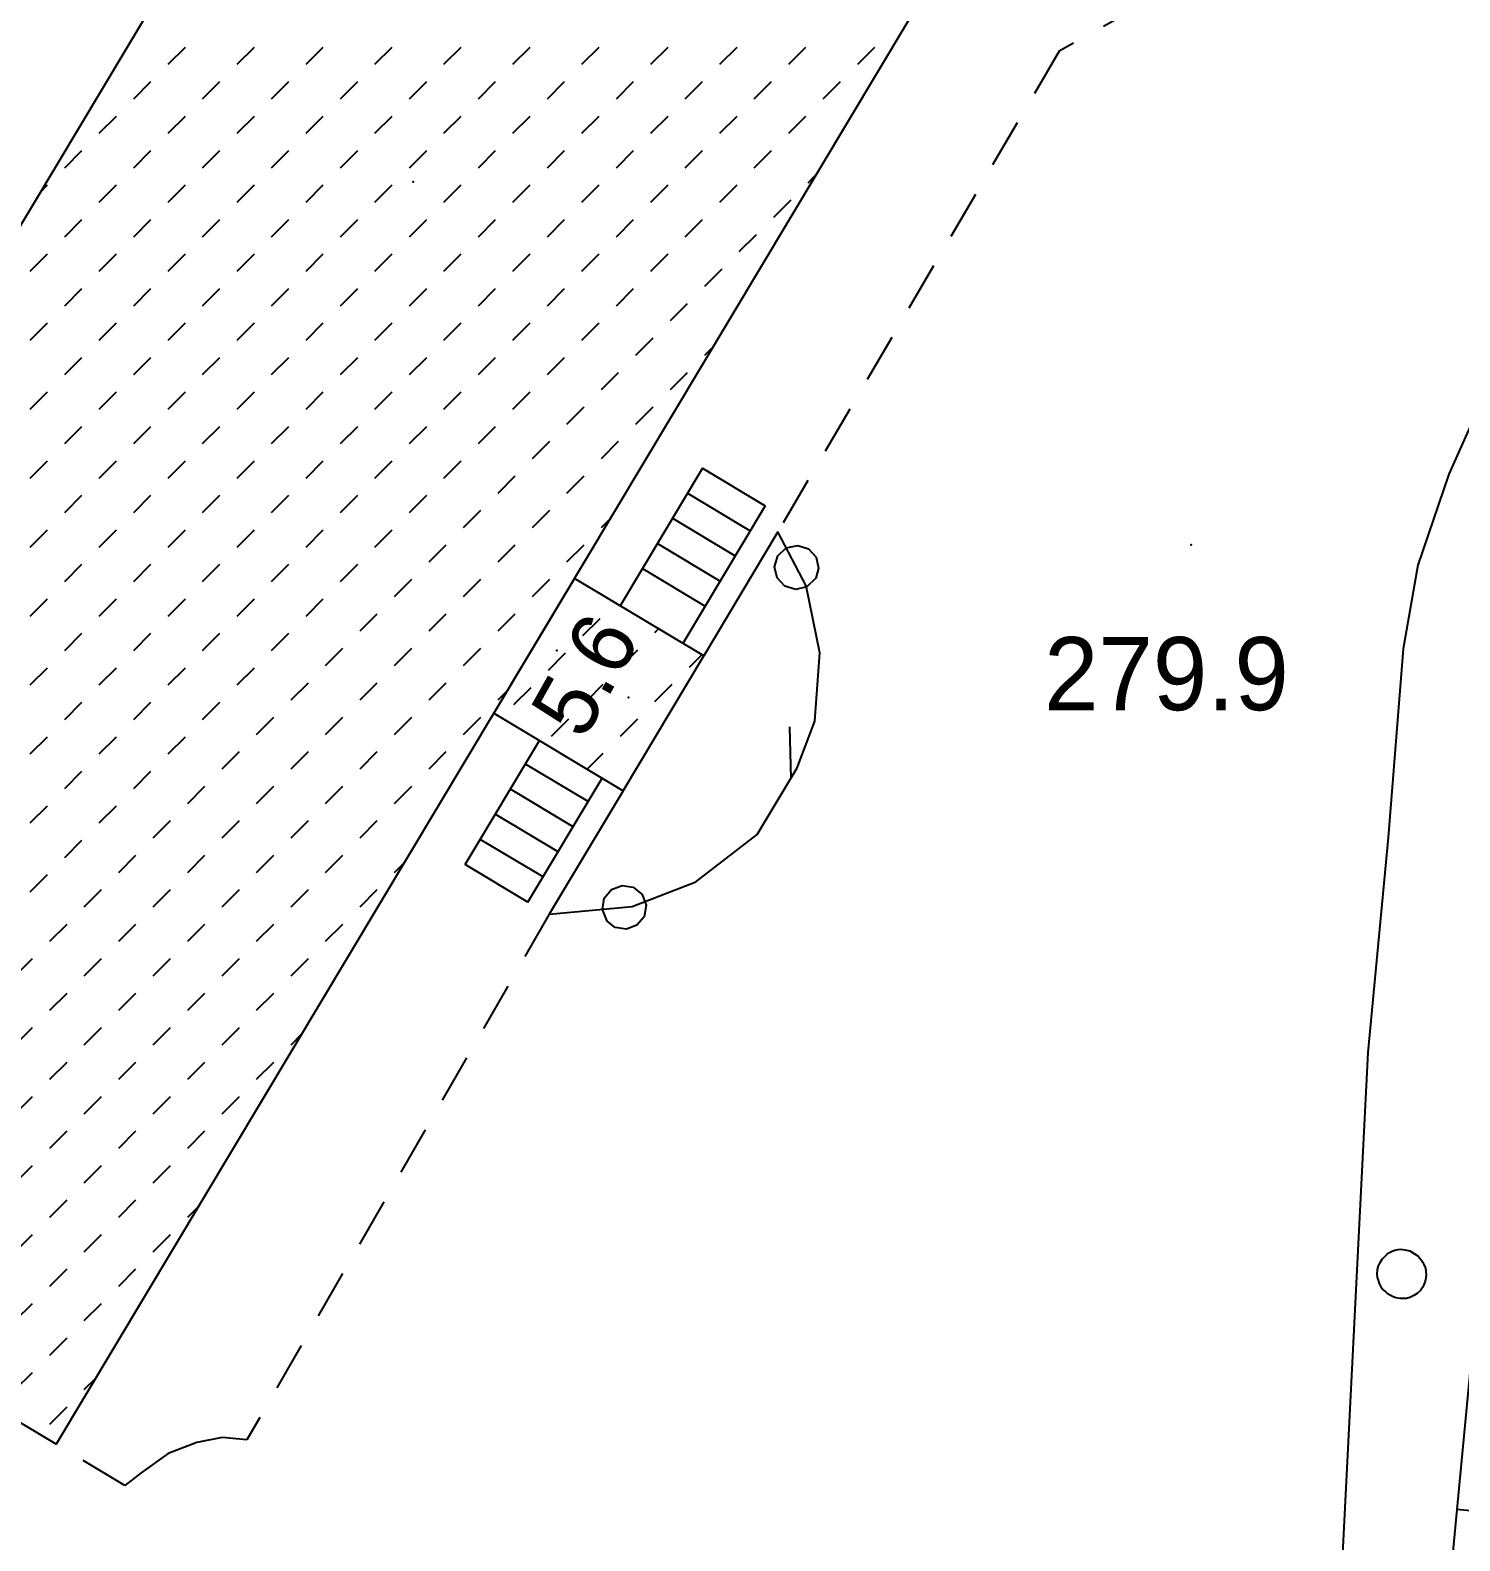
# Model space of a CAD drawing. Extents: x 1518652 to 1519378, y 5069750 to 5070202.
# Drawn here: x 1518849.24 to 1518878.56, y 5069898.23 to 5069929.2 of the extents above; entities that cross this region are included whole.
import ezdxf

# ---------------------------------------------------------------- set-up
doc = ezdxf.new("R2010")
doc.units = 0
doc.header["$MEASUREMENT"] = 0
doc.linetypes.add('L02', pattern=[18, 4, -0.5, -0.5, 4, 4, -0.5, -0.5, 4])
doc.linetypes.add('L10', pattern=[1.7, 1, -0.7])
for name, color, linetype in [('2310_SU', 2, 'Continuous'), ('2321_PEDmarciap', 1, 'L10'), ('3046_SCALE', 1, 'Continuous'), ('3047_GRADINI', 6, 'Continuous'), ('3055_SIEPI', 1, 'L02'), ('3415_EDInuffici', 3, 'Continuous'), ('5100_ALBERO', 1, 'Continuous'), ('7111_SCARciglio', 1, 'Continuous'), ('7113_SCARvest', 6, 'Continuous'), ('8321_PQTerra', 2, 'Continuous'), ('8322_Qmpiede', 2, 'Continuous'), ('8324_altezza', 1, 'Continuous'), ('SCM_Campiture', 1, 'Continuous')]:
    doc.layers.add(name, color=color, linetype=linetype)
doc.styles.add('Style00', font='Leroy', dxfattribs={"height": 0.2})

# ---------------------------------------------------------------- blocks, each defined once
blk = doc.blocks.new('S37')
at = {"linetype": 'Continuous'}
for p, q in [((-0.785, 0.604), (-0.677, 0.711)), ((-0.677, 0.711), (-0.582, 0.801)), ((-0.582, 0.801), (-0.487, 0.873)), ((-0.487, 0.873), (-0.369, 0.933)), ((-0.369, 0.933), (-0.257, 0.974)), ((-0.257, 0.974), (-0.128, 0.992)), ((-0.128, 0.992), (-0.011, 1.004)), ((-0.011, 1.004), (0.152, 0.99)), ((0.152, 0.99), (0.349, 0.94)), ((0.349, 0.94), (0.55, 0.824)), ((0.55, 0.824), (0.677, 0.735)), ((0.677, 0.735), (0.773, 0.624)), ((0.773, 0.624), (0.869, 0.496)), ((-0.986, -0.012), (-0.97, 0.17)), ((-0.97, 0.17), (-0.931, 0.328)), ((-0.931, 0.328), (-0.87, 0.467)), ((-0.87, 0.467), (-0.785, 0.604)), ((0.869, 0.496), (0.931, 0.386)), ((0.931, 0.386), (0.992, 0.23)), ((0.992, 0.23), (1.012, 0.087)), ((1.012, 0.087), (1.027, -0.031)), ((-0.971, -0.148), (-0.986, -0.012)), ((-0.939, -0.262), (-0.971, -0.148)), ((-0.895, -0.4), (-0.939, -0.262)), ((-0.84, -0.509), (-0.895, -0.4)), ((-0.778, -0.612), (-0.84, -0.509)), ((-0.663, -0.712), (-0.778, -0.612)), ((0.874, -0.561), (0.784, -0.681)), ((0.929, -0.446), (0.874, -0.561)), ((0.98, -0.295), (0.929, -0.446)), ((1.006, -0.166), (0.98, -0.295)), ((1.027, -0.031), (1.006, -0.166)), ((-0.572, -0.799), (-0.663, -0.712)), ((-0.486, -0.868), (-0.572, -0.799)), ((-0.359, -0.933), (-0.486, -0.868)), ((-0.22, -0.981), (-0.359, -0.933)), ((-0.064, -1.012), (-0.22, -0.981)), ((0.07, -1.019), (-0.064, -1.012)), ((0.216, -1.014), (0.07, -1.019)), ((0.357, -0.967), (0.216, -1.014)), ((0.523, -0.887), (0.357, -0.967)), ((0.647, -0.81), (0.523, -0.887)), ((0.784, -0.681), (0.647, -0.81))]:
    blk.add_line(p, q, dxfattribs=at)
blk = doc.blocks.new('CAMP_28C48E2F')
at = {"layer": 'SCM_Campiture', "linetype": 'Continuous'}
for p, q in [((1518852.069, 5069928.504), (1518852.422, 5069928.857)), ((1518853.483, 5069928.504), (1518853.837, 5069928.857)), ((1518854.897, 5069928.504), (1518855.251, 5069928.857)), ((1518856.311, 5069928.504), (1518856.665, 5069928.857)), ((1518857.726, 5069928.504), (1518858.079, 5069928.857)), ((1518859.14, 5069928.504), (1518859.493, 5069928.857)), ((1518860.554, 5069928.504), (1518860.908, 5069928.857)), ((1518861.968, 5069928.504), (1518862.322, 5069928.857)), ((1518863.382, 5069928.504), (1518863.736, 5069928.857)), ((1518864.797, 5069928.504), (1518865.15, 5069928.857)), ((1518866.211, 5069928.504), (1518866.564, 5069928.857)), ((1518851.362, 5069927.796), (1518851.715, 5069928.15)), ((1518852.776, 5069927.796), (1518853.129, 5069928.15)), ((1518854.19, 5069927.796), (1518854.544, 5069928.15)), ((1518855.604, 5069927.796), (1518855.958, 5069928.15)), ((1518857.018, 5069927.796), (1518857.372, 5069928.15)), ((1518858.433, 5069927.796), (1518858.786, 5069928.15)), ((1518859.847, 5069927.796), (1518860.2, 5069928.15)), ((1518861.261, 5069927.796), (1518861.615, 5069928.15)), ((1518862.675, 5069927.796), (1518863.029, 5069928.15)), ((1518864.09, 5069927.796), (1518864.443, 5069928.15)), ((1518865.504, 5069927.796), (1518865.857, 5069928.15)), ((1518850.655, 5069927.089), (1518851.008, 5069927.443)), ((1518852.069, 5069927.089), (1518852.422, 5069927.443)), ((1518853.483, 5069927.089), (1518853.837, 5069927.443)), ((1518854.897, 5069927.089), (1518855.251, 5069927.443)), ((1518856.311, 5069927.089), (1518856.665, 5069927.443)), ((1518857.726, 5069927.089), (1518858.079, 5069927.443)), ((1518859.14, 5069927.089), (1518859.493, 5069927.443)), ((1518860.554, 5069927.089), (1518860.908, 5069927.443)), ((1518861.968, 5069927.089), (1518862.322, 5069927.443)), ((1518863.382, 5069927.089), (1518863.736, 5069927.443)), ((1518864.797, 5069927.089), (1518865.15, 5069927.443)), ((1518849.947, 5069926.382), (1518850.301, 5069926.736)), ((1518851.362, 5069926.382), (1518851.715, 5069926.736)), ((1518852.776, 5069926.382), (1518853.129, 5069926.736)), ((1518854.19, 5069926.382), (1518854.544, 5069926.736)), ((1518855.604, 5069926.382), (1518855.958, 5069926.736)), ((1518857.018, 5069926.382), (1518857.372, 5069926.736)), ((1518858.433, 5069926.382), (1518858.786, 5069926.736)), ((1518859.847, 5069926.382), (1518860.2, 5069926.736)), ((1518861.261, 5069926.382), (1518861.615, 5069926.736)), ((1518862.675, 5069926.382), (1518863.029, 5069926.736)), ((1518864.09, 5069926.382), (1518864.443, 5069926.736)), ((1518865.198, 5069926.076), (1518865.348, 5069926.227)), ((1518849.449, 5069925.884), (1518849.594, 5069926.029)), ((1518850.655, 5069925.675), (1518851.008, 5069926.029)), ((1518852.069, 5069925.675), (1518852.422, 5069926.029)), ((1518853.483, 5069925.675), (1518853.837, 5069926.029)), ((1518854.897, 5069925.675), (1518855.251, 5069926.029)), ((1518856.311, 5069925.675), (1518856.665, 5069926.029)), ((1518857.726, 5069925.675), (1518858.079, 5069926.029)), ((1518859.14, 5069925.675), (1518859.493, 5069926.029)), ((1518860.554, 5069925.675), (1518860.908, 5069926.029)), ((1518861.968, 5069925.675), (1518862.322, 5069926.029)), ((1518863.382, 5069925.675), (1518863.736, 5069926.029)), ((1518864.49, 5069925.369), (1518864.844, 5069925.723)), ((1518849.947, 5069924.968), (1518850.301, 5069925.322)), ((1518851.362, 5069924.968), (1518851.715, 5069925.322)), ((1518852.776, 5069924.968), (1518853.129, 5069925.322)), ((1518854.19, 5069924.968), (1518854.544, 5069925.322)), ((1518855.604, 5069924.968), (1518855.958, 5069925.322)), ((1518857.018, 5069924.968), (1518857.372, 5069925.322)), ((1518858.433, 5069924.968), (1518858.786, 5069925.322)), ((1518859.847, 5069924.968), (1518860.2, 5069925.322)), ((1518861.261, 5069924.968), (1518861.615, 5069925.322)), ((1518862.675, 5069924.968), (1518863.029, 5069925.322)), ((1518863.783, 5069924.662), (1518864.137, 5069925.015)), ((1518849.24, 5069924.261), (1518849.594, 5069924.614)), ((1518850.655, 5069924.261), (1518851.008, 5069924.614)), ((1518852.069, 5069924.261), (1518852.422, 5069924.614)), ((1518853.483, 5069924.261), (1518853.837, 5069924.614)), ((1518854.897, 5069924.261), (1518855.251, 5069924.614)), ((1518856.311, 5069924.261), (1518856.665, 5069924.614)), ((1518857.726, 5069924.261), (1518858.079, 5069924.614)), ((1518859.14, 5069924.261), (1518859.493, 5069924.614)), ((1518860.554, 5069924.261), (1518860.908, 5069924.614)), ((1518861.968, 5069924.261), (1518862.322, 5069924.614)), ((1518863.076, 5069923.955), (1518863.43, 5069924.308)), ((1518849.947, 5069923.554), (1518850.301, 5069923.907)), ((1518851.362, 5069923.554), (1518851.715, 5069923.907)), ((1518852.776, 5069923.554), (1518853.129, 5069923.907)), ((1518854.19, 5069923.554), (1518854.544, 5069923.907)), ((1518855.604, 5069923.554), (1518855.958, 5069923.907)), ((1518857.018, 5069923.554), (1518857.372, 5069923.907)), ((1518858.433, 5069923.554), (1518858.786, 5069923.907)), ((1518859.847, 5069923.554), (1518860.2, 5069923.907)), ((1518861.261, 5069923.554), (1518861.615, 5069923.907)), ((1518862.369, 5069923.248), (1518862.723, 5069923.601)), ((1518849.24, 5069922.847), (1518849.594, 5069923.2)), ((1518850.655, 5069922.847), (1518851.008, 5069923.2)), ((1518852.069, 5069922.847), (1518852.422, 5069923.2)), ((1518853.483, 5069922.847), (1518853.837, 5069923.2)), ((1518854.897, 5069922.847), (1518855.251, 5069923.2)), ((1518856.311, 5069922.847), (1518856.665, 5069923.2)), ((1518857.726, 5069922.847), (1518858.079, 5069923.2)), ((1518859.14, 5069922.847), (1518859.493, 5069923.2)), ((1518860.554, 5069922.847), (1518860.908, 5069923.2)), ((1518861.662, 5069922.541), (1518862.016, 5069922.894)), ((1518863.076, 5069922.541), (1518863.24, 5069922.704)), ((1518849.947, 5069922.14), (1518850.301, 5069922.493)), ((1518851.362, 5069922.14), (1518851.715, 5069922.493)), ((1518852.776, 5069922.14), (1518853.129, 5069922.493)), ((1518854.19, 5069922.14), (1518854.544, 5069922.493)), ((1518855.604, 5069922.14), (1518855.958, 5069922.493)), ((1518857.018, 5069922.14), (1518857.372, 5069922.493)), ((1518858.433, 5069922.14), (1518858.786, 5069922.493)), ((1518859.847, 5069922.14), (1518860.2, 5069922.493)), ((1518860.955, 5069921.833), (1518861.308, 5069922.187)), ((1518862.369, 5069921.833), (1518862.723, 5069922.187)), ((1518849.24, 5069921.433), (1518849.594, 5069921.786)), ((1518850.655, 5069921.433), (1518851.008, 5069921.786)), ((1518852.069, 5069921.433), (1518852.422, 5069921.786)), ((1518853.483, 5069921.433), (1518853.837, 5069921.786)), ((1518854.897, 5069921.433), (1518855.251, 5069921.786)), ((1518856.311, 5069921.433), (1518856.665, 5069921.786)), ((1518857.726, 5069921.433), (1518858.079, 5069921.786)), ((1518859.14, 5069921.433), (1518859.493, 5069921.786)), ((1518860.248, 5069921.126), (1518860.601, 5069921.48)), ((1518861.662, 5069921.126), (1518862.016, 5069921.48)), ((1518849.947, 5069920.725), (1518850.301, 5069921.079)), ((1518851.362, 5069920.725), (1518851.715, 5069921.079)), ((1518852.776, 5069920.725), (1518853.129, 5069921.079)), ((1518854.19, 5069920.725), (1518854.544, 5069921.079)), ((1518855.604, 5069920.725), (1518855.958, 5069921.079)), ((1518857.018, 5069920.725), (1518857.372, 5069921.079)), ((1518858.433, 5069920.725), (1518858.786, 5069921.079)), ((1518859.541, 5069920.419), (1518859.894, 5069920.773)), ((1518860.955, 5069920.419), (1518861.308, 5069920.773)), ((1518849.24, 5069920.018), (1518849.594, 5069920.372)), ((1518850.655, 5069920.018), (1518851.008, 5069920.372)), ((1518852.069, 5069920.018), (1518852.422, 5069920.372)), ((1518853.483, 5069920.018), (1518853.837, 5069920.372)), ((1518854.897, 5069920.018), (1518855.251, 5069920.372)), ((1518856.311, 5069920.018), (1518856.665, 5069920.372)), ((1518857.726, 5069920.018), (1518858.079, 5069920.372)), ((1518858.834, 5069919.712), (1518859.187, 5069920.066)), ((1518860.248, 5069919.712), (1518860.601, 5069920.066)), ((1518849.947, 5069919.311), (1518850.301, 5069919.665)), ((1518851.362, 5069919.311), (1518851.715, 5069919.665)), ((1518852.776, 5069919.311), (1518853.129, 5069919.665)), ((1518854.19, 5069919.311), (1518854.544, 5069919.665)), ((1518855.604, 5069919.311), (1518855.958, 5069919.665)), ((1518857.018, 5069919.311), (1518857.372, 5069919.665)), ((1518858.127, 5069919.005), (1518858.48, 5069919.359)), ((1518859.541, 5069919.005), (1518859.894, 5069919.359)), ((1518849.24, 5069918.604), (1518849.594, 5069918.958)), ((1518850.655, 5069918.604), (1518851.008, 5069918.958)), ((1518852.069, 5069918.604), (1518852.422, 5069918.958)), ((1518853.483, 5069918.604), (1518853.837, 5069918.958)), ((1518854.897, 5069918.604), (1518855.251, 5069918.958)), ((1518856.311, 5069918.604), (1518856.665, 5069918.958)), ((1518860.955, 5069919.005), (1518861.132, 5069919.182)), ((1518857.419, 5069918.298), (1518857.773, 5069918.651)), ((1518858.834, 5069918.298), (1518859.187, 5069918.651)), ((1518860.248, 5069918.298), (1518860.601, 5069918.651)), ((1518849.947, 5069917.897), (1518850.301, 5069918.251)), ((1518851.362, 5069917.897), (1518851.715, 5069918.251)), ((1518852.776, 5069917.897), (1518853.129, 5069918.251)), ((1518854.19, 5069917.897), (1518854.544, 5069918.251)), ((1518855.604, 5069917.897), (1518855.958, 5069918.251)), ((1518856.712, 5069917.591), (1518857.066, 5069917.944)), ((1518858.127, 5069917.591), (1518858.48, 5069917.944)), ((1518859.541, 5069917.591), (1518859.894, 5069917.944)), ((1518849.24, 5069917.19), (1518849.594, 5069917.543)), ((1518850.655, 5069917.19), (1518851.008, 5069917.543)), ((1518852.069, 5069917.19), (1518852.422, 5069917.543)), ((1518853.483, 5069917.19), (1518853.837, 5069917.543)), ((1518854.897, 5069917.19), (1518855.251, 5069917.543)), ((1518856.005, 5069916.884), (1518856.359, 5069917.237)), ((1518857.419, 5069916.884), (1518857.773, 5069917.237)), ((1518858.834, 5069916.884), (1518859.187, 5069917.237)), ((1518849.947, 5069916.483), (1518850.301, 5069916.836)), ((1518851.362, 5069916.483), (1518851.715, 5069916.836)), ((1518852.776, 5069916.483), (1518853.129, 5069916.836)), ((1518854.19, 5069916.483), (1518854.544, 5069916.836)), ((1518855.298, 5069916.177), (1518855.652, 5069916.53)), ((1518856.712, 5069916.177), (1518857.066, 5069916.53)), ((1518858.127, 5069916.177), (1518858.48, 5069916.53)), ((1518849.24, 5069915.776), (1518849.594, 5069916.129)), ((1518850.655, 5069915.776), (1518851.008, 5069916.129)), ((1518852.069, 5069915.776), (1518852.422, 5069916.129)), ((1518853.483, 5069915.776), (1518853.837, 5069916.129)), ((1518854.591, 5069915.469), (1518854.945, 5069915.823)), ((1518856.005, 5069915.469), (1518856.359, 5069915.823)), ((1518857.419, 5069915.469), (1518857.773, 5069915.823)), ((1518858.834, 5069915.469), (1518859.023, 5069915.659)), ((1518849.947, 5069915.069), (1518850.301, 5069915.422)), ((1518851.362, 5069915.069), (1518851.715, 5069915.422)), ((1518852.776, 5069915.069), (1518853.129, 5069915.422)), ((1518853.884, 5069914.762), (1518854.237, 5069915.116)), ((1518855.298, 5069914.762), (1518855.652, 5069915.116)), ((1518856.712, 5069914.762), (1518857.066, 5069915.116)), ((1518858.127, 5069914.762), (1518858.48, 5069915.116)), ((1518849.24, 5069914.361), (1518849.594, 5069914.715)), ((1518850.655, 5069914.361), (1518851.008, 5069914.715)), ((1518852.069, 5069914.361), (1518852.422, 5069914.715)), ((1518853.177, 5069914.055), (1518853.53, 5069914.409)), ((1518854.591, 5069914.055), (1518854.945, 5069914.409)), ((1518856.005, 5069914.055), (1518856.359, 5069914.409)), ((1518857.419, 5069914.055), (1518857.773, 5069914.409)), ((1518849.947, 5069913.654), (1518850.301, 5069914.008)), ((1518851.362, 5069913.654), (1518851.715, 5069914.008)), ((1518852.47, 5069913.348), (1518852.823, 5069913.702)), ((1518853.884, 5069913.348), (1518854.237, 5069913.702)), ((1518855.298, 5069913.348), (1518855.652, 5069913.702)), ((1518856.712, 5069913.348), (1518857.066, 5069913.702)), ((1518849.24, 5069912.947), (1518849.594, 5069913.301)), ((1518850.655, 5069912.947), (1518851.008, 5069913.301)), ((1518851.763, 5069912.641), (1518852.116, 5069912.995)), ((1518853.177, 5069912.641), (1518853.53, 5069912.995)), ((1518854.591, 5069912.641), (1518854.945, 5069912.995)), ((1518856.005, 5069912.641), (1518856.359, 5069912.995)), ((1518849.947, 5069912.24), (1518850.301, 5069912.594)), ((1518851.055, 5069911.934), (1518851.409, 5069912.287)), ((1518852.47, 5069911.934), (1518852.823, 5069912.287)), ((1518853.884, 5069911.934), (1518854.237, 5069912.287)), ((1518855.298, 5069911.934), (1518855.652, 5069912.287)), ((1518856.712, 5069911.934), (1518856.915, 5069912.137)), ((1518849.24, 5069911.533), (1518849.594, 5069911.887)), ((1518850.348, 5069911.227), (1518850.702, 5069911.58)), ((1518851.763, 5069911.227), (1518852.116, 5069911.58)), ((1518853.177, 5069911.227), (1518853.53, 5069911.58)), ((1518854.591, 5069911.227), (1518854.945, 5069911.58)), ((1518856.005, 5069911.227), (1518856.359, 5069911.58)), ((1518849.641, 5069910.52), (1518849.995, 5069910.873)), ((1518851.055, 5069910.52), (1518851.409, 5069910.873)), ((1518852.47, 5069910.52), (1518852.823, 5069910.873)), ((1518853.884, 5069910.52), (1518854.237, 5069910.873)), ((1518855.298, 5069910.52), (1518855.652, 5069910.873)), ((1518848.934, 5069909.813), (1518849.288, 5069910.166)), ((1518850.348, 5069909.813), (1518850.702, 5069910.166)), ((1518851.763, 5069909.813), (1518852.116, 5069910.166)), ((1518853.177, 5069909.813), (1518853.53, 5069910.166)), ((1518854.591, 5069909.813), (1518854.945, 5069910.166)), ((1518849.641, 5069909.105), (1518849.995, 5069909.459)), ((1518851.055, 5069909.105), (1518851.409, 5069909.459)), ((1518852.47, 5069909.105), (1518852.823, 5069909.459)), ((1518853.884, 5069909.105), (1518854.237, 5069909.459)), ((1518848.934, 5069908.398), (1518849.288, 5069908.752)), ((1518850.348, 5069908.398), (1518850.702, 5069908.752)), ((1518851.763, 5069908.398), (1518852.116, 5069908.752)), ((1518853.177, 5069908.398), (1518853.53, 5069908.752)), ((1518854.591, 5069908.398), (1518854.807, 5069908.614)), ((1518849.641, 5069907.691), (1518849.995, 5069908.045)), ((1518851.055, 5069907.691), (1518851.409, 5069908.045)), ((1518852.47, 5069907.691), (1518852.823, 5069908.045)), ((1518853.884, 5069907.691), (1518854.237, 5069908.045)), ((1518848.934, 5069906.984), (1518849.288, 5069907.338)), ((1518850.348, 5069906.984), (1518850.702, 5069907.338)), ((1518851.763, 5069906.984), (1518852.116, 5069907.338)), ((1518853.177, 5069906.984), (1518853.53, 5069907.338)), ((1518849.641, 5069906.277), (1518849.995, 5069906.631)), ((1518851.055, 5069906.277), (1518851.409, 5069906.631)), ((1518852.47, 5069906.277), (1518852.823, 5069906.631)), ((1518848.934, 5069905.57), (1518849.288, 5069905.924)), ((1518850.348, 5069905.57), (1518850.702, 5069905.924)), ((1518851.763, 5069905.57), (1518852.116, 5069905.924)), ((1518849.641, 5069904.863), (1518849.995, 5069905.216)), ((1518851.055, 5069904.863), (1518851.409, 5069905.216)), ((1518852.47, 5069904.863), (1518852.699, 5069905.092)), ((1518848.934, 5069904.156), (1518849.288, 5069904.509)), ((1518850.348, 5069904.156), (1518850.702, 5069904.509)), ((1518851.763, 5069904.156), (1518852.116, 5069904.509)), ((1518849.641, 5069903.449), (1518849.995, 5069903.802)), ((1518851.055, 5069903.449), (1518851.409, 5069903.802)), ((1518848.934, 5069902.742), (1518849.288, 5069903.095)), ((1518850.348, 5069902.742), (1518850.702, 5069903.095)), ((1518849.641, 5069902.034), (1518849.995, 5069902.388)), ((1518848.934, 5069901.327), (1518849.288, 5069901.681)), ((1518850.348, 5069901.327), (1518850.59, 5069901.569)), ((1518849.641, 5069900.62), (1518849.995, 5069900.974))]:
    blk.add_line(p, q, dxfattribs=at)
blk = doc.blocks.new('CAMP_DE56CCFA')
at = {"layer": 'SCM_Campiture', "linetype": 'Continuous'}
for p, q in [((1518860.575, 5069916.788), (1518860.928, 5069917.141)), ((1518862.053, 5069916.852), (1518862.128, 5069916.926)), ((1518861.346, 5069916.144), (1518861.699, 5069916.498)), ((1518859.868, 5069916.081), (1518860.221, 5069916.434)), ((1518862.76, 5069916.144), (1518863.012, 5069916.397)), ((1518859.161, 5069915.373), (1518859.514, 5069915.727)), ((1518860.639, 5069915.437), (1518860.992, 5069915.791)), ((1518862.053, 5069915.437), (1518862.407, 5069915.791)), ((1518859.932, 5069914.73), (1518860.285, 5069915.084)), ((1518861.346, 5069914.73), (1518861.699, 5069915.084)), ((1518860.664, 5069914.049), (1518860.992, 5069914.377))]:
    blk.add_line(p, q, dxfattribs=at)
blk = doc.blocks.new('Q0050030')
at = {"linetype": 'Continuous'}
for p, q in [((-0.393, 0.226), (-0.228, 0.39)), ((-0.228, 0.39), (-0.003, 0.451)), ((-0.003, 0.451), (0.222, 0.392)), ((0.222, 0.392), (0.389, 0.23)), ((-0.449, -0.006), (-0.393, 0.226)), ((0.389, 0.23), (0.454, -0.001)), ((-0.375, -0.249), (-0.449, -0.006)), ((-0.221, -0.394), (-0.375, -0.249)), ((0.387, -0.23), (0.224, -0.392)), ((0.454, -0.001), (0.387, -0.23)), ((0.002, -0.452), (-0.221, -0.394)), ((0.224, -0.392), (0.002, -0.452))]:
    blk.add_line(p, q, dxfattribs=at)
blk = doc.blocks.new('Q0030200')
at = {"linetype": 'Continuous'}
blk.add_line((-0.004, -0.002), (0.89, 0.558), dxfattribs=at)

msp = doc.modelspace()

# ---------------------------------------------------------------- linework, layer by layer
at = {"layer": '2310_SU', "color": 18, "linetype": 'Continuous', "true_color": 0x000000}
msp.add_polyline3d([(1518886.355, 5069931.909, 279.046), (1518883.66, 5069932.753, 279.582), (1518882.101, 5069929.111, 279.554), (1518886.689, 5069926.815, 279.73), (1518883.969, 5069920.414, 279.843), (1518880.053, 5069922.044, 279.709), (1518879.477, 5069922.195, 279.702), (1518879.11, 5069921.827, 279.716), (1518878.334, 5069920.098, 279.744), (1518877.697, 5069918.236, 279.751), (1518877.397, 5069916.514, 279.744), (1518877.091, 5069912.646, 279.786), (1518876.672, 5069908.241, 279.681), (1518875.86, 5069892.145, 279.25), (1518874.537, 5069873.166, 278.457), (1518875.444, 5069873.156, 274.999)], dxfattribs=at)
at = {"layer": '2321_PEDmarciap', "color": 18, "linetype": 'L10', "true_color": 0x000000}
for points in [[(1518876.887, 5069941.351, 279.793), (1518878.523, 5069940.372, 279.803), (1518872.126, 5069929.761, 279.97), (1518870.343, 5069928.77, 279.913), (1518864.574, 5069918.914, 280.047)], [(1518859.883, 5069911.075, 280.047), (1518853.685, 5069900.295, 280.03), (1518853.174, 5069900.348, 280.101), (1518852.654, 5069900.24, 280.174), (1518852.066, 5069900.018, 280.22), (1518851.512, 5069899.621, 280.27), (1518851.183, 5069899.363, 280.301), (1518849.774, 5069900.206, 280.407)]]:
    msp.add_polyline3d(points, dxfattribs=at)
at = {"layer": '3046_SCALE', "color": 18, "linetype": 'Continuous', "true_color": 0x000000}
for points in [[(1518863.027, 5069920.223, 280.11), (1518861.337, 5069917.399, 280.174)], [(1518864.314, 5069919.453, 280.11), (1518862.624, 5069916.629, 280.174)], [(1518858.162, 5069912.095, 280.12), (1518859.683, 5069914.636, 280.174)], [(1518859.449, 5069911.325, 280.12), (1518860.97, 5069913.866, 280.174)]]:
    msp.add_polyline3d(points, dxfattribs=at)
at = {"layer": '3047_GRADINI', "color": 18, "linetype": 'Continuous', "true_color": 0x000000}
for points in [[(1518863.027, 5069920.223, 0), (1518864.314, 5069919.453, 0)], [(1518862.719, 5069919.708, 0), (1518864.006, 5069918.938, 0)], [(1518862.411, 5069919.194, 0), (1518863.698, 5069918.423, 0)], [(1518862.103, 5069918.679, 0), (1518863.39, 5069917.908, 0)], [(1518861.795, 5069918.164, 0), (1518863.082, 5069917.394, 0)], [(1518860.682, 5069913.384, 0), (1518859.395, 5069914.154, 0)], [(1518860.374, 5069912.869, 0), (1518859.087, 5069913.64, 0)], [(1518860.066, 5069912.354, 0), (1518858.779, 5069913.125, 0)], [(1518859.757, 5069911.84, 0), (1518858.47, 5069912.61, 0)], [(1518859.449, 5069911.325, 0), (1518858.162, 5069912.095, 0)]]:
    msp.add_polyline3d(points, dxfattribs=at)
at = {"layer": '3055_SIEPI', "color": 18, "linetype": 'L02', "true_color": 0x000000}
msp.add_polyline3d([(1518861.399, 5069913.609, 280.174), (1518859.883, 5069911.075, 280.047), (1518861.583, 5069911.233, 280.047), (1518862.889, 5069911.743, 280.047), (1518864.151, 5069912.709, 280.047), (1518864.971, 5069914.079, 280.047), (1518865.329, 5069915.037, 280.047), (1518865.437, 5069916.436, 280.047), (1518865.154, 5069917.81, 280.047), (1518864.574, 5069918.914, 280.047), (1518863.053, 5069916.372, 280.174)], dxfattribs=at)
at = {"layer": '3415_EDInuffici', "color": 18, "linetype": 'Continuous', "true_color": 0x000000}
for points in [[(1518838.219, 5069907.122, 280.407), (1518857.471, 5069939.287, 280.407), (1518869.026, 5069932.371, 280.407), (1518849.774, 5069900.206, 280.407)], [(1518860.4, 5069917.96, 280.174), (1518858.746, 5069915.197, 280.174), (1518861.399, 5069913.609, 280.174), (1518863.053, 5069916.372, 280.174)]]:
    msp.add_polyline3d(points, close=True, dxfattribs=at)
at = {"layer": '7111_SCARciglio', "color": 18, "linetype": 'Continuous', "true_color": 0x000000}
msp.add_polyline3d([(1518888.115, 5069929.194, 279.222), (1518887.562, 5069926.762, 279.518), (1518886.239, 5069923.156, 279.541), (1518883.661, 5069918.26, 279.441), (1518880.889, 5069911.473, 279.377), (1518878.803, 5069902.024, 279.356), (1518877.485, 5069888.238, 278.827), (1518876.846, 5069874.971, 278.228)], dxfattribs=at)
at = {"layer": '7113_SCARvest', "color": 18, "linetype": 'Continuous', "true_color": 0x000000}
msp.add_polyline3d([(1518878.502, 5069898.876, 0), (1518880.828, 5069898.653, 0)], dxfattribs=at)
at = {"layer": '8321_PQTerra', "color": 18, "linetype": 'Continuous', "true_color": 0x000000}
msp.add_point((1518873.049, 5069918.647, 279.871), dxfattribs=at)
at = {"layer": '8322_Qmpiede', "linetype": 'Continuous'}
for p in [(1518857.092, 5069926.091, 280.407), (1518861.513, 5069915.522, 280.174)]:
    msp.add_point(p, dxfattribs=at)
at = {"layer": '8324_altezza', "color": 18, "linetype": 'Continuous', "true_color": 0x000000}
msp.add_point((1518860.042, 5069916.486, 5.627), dxfattribs=at)

# ---------------------------------------------------------------- block references
at = {"layer": '3055_SIEPI', "color": 18, "linetype": 'Continuous', "true_color": 0x000000}
for name, p, xscale, yscale, zscale, rotation in [('Q0050030', (1518864.957, 5069918.184, 280.047), 1.000000000218424, 1.000000000218424, 1.000000000218424, 117.706089166329), ('Q0030200', (1518864.844, 5069913.866, 280.047), 0.9999999996401864, 0.9999999996401864, 0.9999999996401864, 59.09778812207813), ('Q0050030', (1518861.423, 5069911.218, 280.047), 0.9999999999162117, 0.9999999999162117, 0.9999999999162117, 5.293797151149564)]:
    msp.add_blockref(name, p, dxfattribs=dict(at, xscale=xscale, yscale=yscale, zscale=zscale, rotation=rotation))
at = {"layer": '5100_ALBERO', "color": 18, "linetype": 'Continuous', "true_color": 0x000000, "xscale": 0.5, "yscale": 0.5, "zscale": 0.5}
msp.add_blockref('S37', (1518877.359, 5069903.702, 279.702), dxfattribs=at)
at = {"layer": 'SCM_Campiture', "linetype": 'Continuous'}
for name in ['CAMP_28C48E2F', 'CAMP_DE56CCFA']:
    msp.add_blockref(name, (0, 0), dxfattribs=at)

# ---------------------------------------------------------------- texts
at = {"layer": '8321_PQTerra', "color": 18, "linetype": 'Continuous', "true_color": 0x000000, "style": 'Style00'}
msp.add_text('279.9', height=1.5, dxfattribs=at).set_placement((1518870.034, 5069915.259))
at = {"layer": '8324_altezza', "color": 18, "linetype": 'Continuous', "true_color": 0x000000, "style": 'Style00'}
msp.add_text('5.6', height=1.3, rotation=60.7527, dxfattribs=at).set_placement((1518860.589, 5069914.615))

doc.saveas('drawing.dxf')
